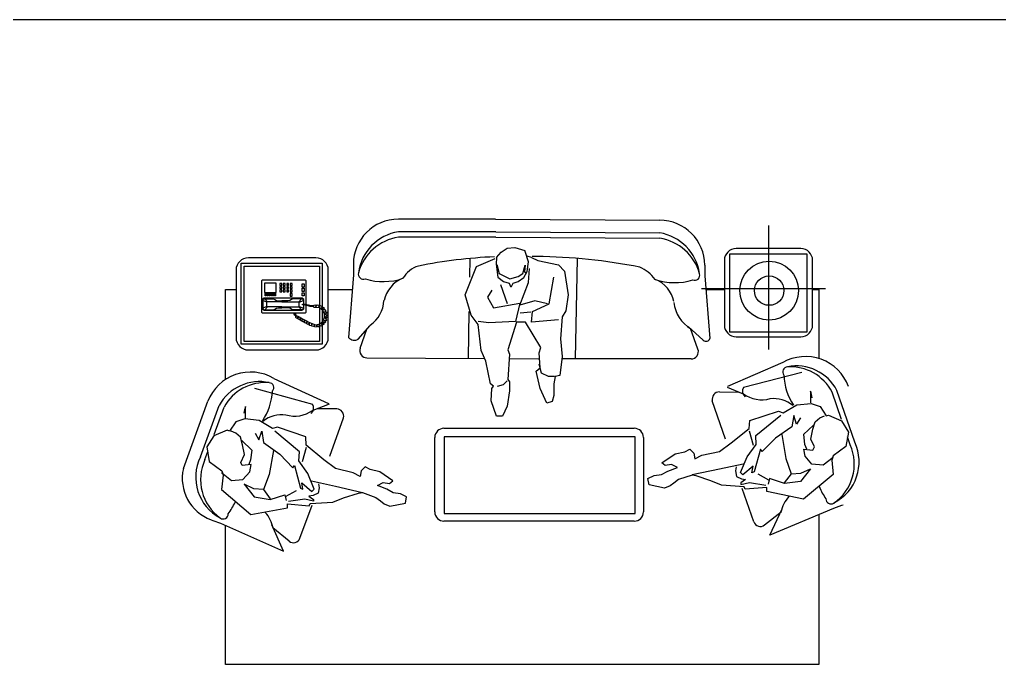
# Model space of a CAD drawing. Header units: millimetres. Extents: x -30782 to 40110, y 35885 to 73818.
# Drawn here: x 17106 to 22438, y 64124 to 67634 of the extents above; entities that cross this region are included whole.
import ezdxf

# ---------------------------------------------------------------- set-up
doc = ezdxf.new("R2010")
doc.units = ezdxf.units.MM
doc.layers.add('www.cad-blocks.net', color=7, linetype='Continuous')

# ---------------------------------------------------------------- blocks, each defined once
blk = doc.blocks.new('A$C64755A81')
for p, q in [((1705.4, 2423.4), (1176, 2423.1)), ((1705.4, 2423.4), (2597.9, 2417.4)), ((3190.4, 2388.9), (3190.4, 1714.2)), ((3366, 2263.3), (3014, 2263.3)), ((727.5, 2213.1), (359.7, 2213.1)), ((2950, 2199.3), (2950, 1847.3)), ((2978, 2232.3), (2978, 1809.9)), ((3400.4, 2232.3), (2978, 2232.3)), ((3400.4, 1809.9), (3400.4, 2232.3)), ((3430, 1847.3), (3430, 2199.3)), ((292.8, 2146.2), (292.8, 1778.4)), ((794.4, 1778.4), (794.4, 2146.2)), ((931.1, 2178), (931.1, 2168.2)), ((931.1, 2168.2), (931.1, 2120.3)), ((2843, 2172.5), (2843, 2162.7)), ((2843, 2162.7), (2843, 2114.8)), ((931.1, 2120.3), (905.4, 1779.5)), ((2843, 2114.8), (2871.7, 1774)), ((235.2, 1550.9), (235.2, 2039.9, 30000)), ((235.2, 2039.9, 30000), (292.8, 2039.9, 30000)), ((794.4, 2039.9), (925.1, 2039.9, 1468.3)), ((3499.8, 2043.5), (2825, 2043.5)), ((2849.3, 2039.9, 23344), (2950, 2039.9, 24216.4)), ((3430, 2039.9), (3464.8, 2039.9, 30000)), ((3464.8, 2039.9, 30000), (3464.8, 1664.6)), ((957.5, 1770.4), (1022.3, 1844.6)), ((968.2, 1720.6), (1005, 1824.8)), ((1003.2, 1819.6), (1001.7, 1821)), ((2835.3, 1764.9), (2752.1, 1839.1)), ((2806.3, 1715.1), (2766.5, 1827.7)), ((2796.3, 1799.7), (2795.6, 1799.1)), ((2978, 1809.9), (3400.4, 1809.9)), ((3014, 1783.3), (3366, 1783.3)), ((359.7, 1711.5), (727.5, 1711.5)), ((1005.2, 1668.4), (1642.2, 1664.8)), ((2769.4, 1662.8), (2068.8, 1662.5)), ((3268.1, 1643.4), (2967.5, 1511.7)), ((498.1, 1556.8), (796.3, 1419.6)), ((2964.6, 1508.5), (3052.1, 1472.7)), ((2922.7, 1483.3), (3028.7, 1482.3)), ((5.8, 1065.6), (138.8, 1432.4)), ((799.2, 1416.3), (711, 1382.1)), ((840.6, 1390.4), (734.6, 1391.3)), ((2956.2, 1225.6), (2884.3, 1435)), ((802.4, 1133.3), (878.1, 1341.4)), ((1424.2, 1285.1), (2459.8, 1285.1)), ((1374.2, 830.1), (1374.2, 1235.1)), ((2509.8, 1235.1), (2509.8, 830.1)), ((3109.9, 776.1), (3047.7, 957.9)), ((640.5, 686.7), (706, 867.3)), ((3586.7, 864.3), (3543.3, 849.4)), ((3595.6, 867.4), (3586.7, 864.3)), ((3168.9, 758.8), (3258.7, 829.9)), ((3543.3, 849.4), (3198, 704.2)), ((3198, 704.2), (3264.6, 846.5)), ((3253.9, 826), (3255.7, 825.2)), ((3464.8, 816.4, 30000), (3464.8, 0, 30000)), ((156.6, 786.7), (165.4, 783.5)), ((165.4, 783.5), (208.6, 767.9)), ((208.6, 767.9), (551.2, 616.4)), ((235.2, 0, 30000), (235.2, 756.1, 30000)), ((551.2, 616.4), (487.1, 759.9)), ((2459.8, 780.1), (1424.2, 780.1)), ((581.3, 670.4), (492.7, 743.2)), ((497.5, 739.2), (495.7, 738.4)), ((3464.8, 0, 30000), (235.2, 0, 30000))]:
    blk.add_line(p, q)
at = {"linetype": 'Continuous'}
for p, q in [((1705.5, 2354.8), (1176.1, 2354.5)), ((1705.5, 2354.8), (2597.9, 2348.8)), ((2140.1, 1662.5), (2151.1, 2209.2)), ((320.6, 2183.8), (762, 2183.8)), ((320.6, 1742.4), (320.6, 2183.8)), ((336.2, 2168.1), (746.3, 2168.1)), ((336.2, 1758.1), (336.2, 2168.1)), ((746.3, 2168.1), (746.3, 1758.1)), ((762, 2183.8), (762, 1742.4)), ((762, 1742.4), (320.6, 1742.4)), ((746.3, 1758.1), (336.2, 1758.1)), ((3371.9, 1589), (3054.4, 1506.6)), ((393.4, 1504.2), (709.3, 1416.1)), ((3659.6, 1209), (3562.8, 1491.2)), ((98.8, 1129.5), (200.7, 1409.9)), ((2465.4, 1239.4), (1424.6, 1239.4)), ((1424.6, 1239.4), (1424.6, 1070.8)), ((2465.4, 820.8), (2465.4, 1239.4)), ((1424.6, 1070.8), (1424.6, 820.8)), ((1424.6, 820.8), (2465.4, 820.8)), ((2465.4, 820.8), (2465.4, 822))]:
    blk.add_line(p, q, dxfattribs=at)
at = {"linetype": 'ByBlock'}
for p, q in [((1705.5, 2325.4), (1176.1, 2325.1)), ((1705.5, 2325.4), (2597.9, 2319.4)), ((1710, 2215.4), (1734.9, 2244.4)), ((1734.9, 2244.4), (1768.1, 2265.2)), ((1768.1, 2265.2), (1809.7, 2269.3)), ((1809.7, 2269.3), (1863.7, 2252.7)), ((1884.4, 2190.6), (1863.7, 2252.7)), ((1564.5, 2107.1), (1566.1, 2209.3)), ((1601.9, 2165.6), (1703, 2209.4)), ((1710, 2215.4), (1707.6, 2178)), ((1876.4, 2138.1), (1884.4, 2190.6)), ((1901.1, 2215.4), (1877.5, 2221.8)), ((1901.1, 2215.4), (1934.3, 2198.8)), ((1934.3, 2198.8), (2046.5, 2173.9)), ((1539.6, 2011.9), (1601.9, 2165.6)), ((1707.6, 2178), (1717.9, 2107.3)), ((1712.2, 2177.1), (1724.7, 2127.3)), ((1853.4, 2127.3), (1865.9, 2172.9)), ((1858.2, 2106.1), (1876.4, 2138.1)), ((1865.9, 2172.9), (1861.9, 2136.3)), ((1861.9, 2136.3), (1870.7, 2131.3)), ((1884.4, 2078.4), (1889.7, 2154.4)), ((2046.5, 2173.9), (2079.7, 2140.6)), ((2079.7, 2140.6), (2100.5, 2011.9)), ((434.9, 2091.5), (431.5, 2088.1)), ((431.5, 2088.1), (431.5, 1916.9)), ((671.1, 2091.5), (434.9, 2091.5)), ((674.5, 2088.1), (671.1, 2091.5)), ((674.5, 1959.8), (674.5, 2088.1)), ((1717.9, 2107.3), (1748.7, 2083.3)), ((1724.7, 2127.3), (1782.8, 2098.2)), ((1748.7, 2083.3), (1778.3, 2074.2)), ((1782.8, 2098.2), (1828.5, 2110.7)), ((1801.2, 2075.3), (1827.4, 2083.3)), ((1827.4, 2083.3), (1858.2, 2106.1)), ((1828.5, 2110.7), (1853.4, 2127.3)), ((1996.6, 1962.1), (2021.5, 2107.4)), ((510.2, 2074.4), (446.9, 2074.4)), ((446.9, 2074.4), (446.9, 2024.8)), ((510.2, 2024.8), (510.2, 2074.4)), ((530.8, 2072.7), (530.8, 2062.4)), ((541, 2072.7), (530.8, 2072.7)), ((530.8, 2062.4), (541, 2062.4)), ((530.8, 2055.6), (530.8, 2045.3)), ((541, 2055.6), (530.8, 2055.6)), ((530.8, 2045.3), (541, 2045.3)), ((541, 2038.5), (530.8, 2038.5)), ((530.8, 2038.5), (530.8, 2028.2)), ((530.8, 2028.2), (541, 2028.2)), ((541, 2062.4), (541, 2072.7)), ((541, 2045.3), (541, 2055.6)), ((541, 2028.2), (541, 2038.5)), ((549.6, 2072.7), (549.6, 2062.4)), ((559.9, 2072.7), (549.6, 2072.7)), ((549.6, 2062.4), (559.9, 2062.4)), ((549.6, 2055.6), (549.6, 2045.3)), ((559.9, 2055.6), (549.6, 2055.6)), ((549.6, 2045.3), (559.9, 2045.3)), ((549.6, 2038.5), (549.6, 2028.2)), ((559.9, 2038.5), (549.6, 2038.5)), ((549.6, 2028.2), (559.9, 2028.2)), ((559.9, 2062.4), (559.9, 2072.7)), ((559.9, 2045.3), (559.9, 2055.6)), ((559.9, 2028.2), (559.9, 2038.5)), ((568.4, 2072.7), (568.4, 2062.4)), ((578.7, 2072.7), (568.4, 2072.7)), ((568.4, 2062.4), (578.7, 2062.4)), ((568.4, 2055.6), (568.4, 2045.3)), ((578.7, 2055.6), (568.4, 2055.6)), ((568.4, 2045.3), (578.7, 2045.3)), ((578.7, 2038.5), (568.4, 2038.5)), ((568.4, 2038.5), (568.4, 2028.2)), ((568.4, 2028.2), (578.7, 2028.2)), ((578.7, 2062.4), (578.7, 2072.7)), ((578.7, 2045.3), (578.7, 2055.6)), ((578.7, 2028.2), (578.7, 2038.5)), ((587.3, 2072.7), (587.3, 2062.4)), ((597.5, 2072.7), (587.3, 2072.7)), ((587.3, 2062.4), (597.5, 2062.4)), ((587.3, 2055.6), (587.3, 2045.3)), ((597.5, 2055.6), (587.3, 2055.6)), ((587.3, 2045.3), (597.5, 2045.3)), ((587.3, 2038.5), (587.3, 2028.2)), ((597.5, 2038.5), (587.3, 2038.5)), ((587.3, 2028.2), (597.5, 2028.2)), ((597.5, 2062.4), (597.5, 2072.7)), ((597.5, 2045.3), (597.5, 2055.6)), ((597.5, 2028.2), (597.5, 2038.5)), ((652.3, 2071), (662.6, 2071)), ((652.3, 2053.9), (652.3, 2071)), ((662.6, 2053.9), (652.3, 2053.9)), ((652.3, 2047), (662.6, 2047)), ((652.3, 2029.9), (652.3, 2047)), ((662.6, 2029.9), (652.3, 2029.9)), ((662.6, 2071), (662.6, 2053.9)), ((662.6, 2047), (662.6, 2029.9)), ((1685, 2036.9), (1660.1, 1999.5)), ((1731.9, 2068.2), (1768.8, 1964.8)), ((1778.3, 2074.2), (1786.3, 2057)), ((1786.3, 2057), (1792, 2057)), ((1792, 2057), (1801.2, 2075.3)), ((1837, 1955.6), (1884.4, 2078.4)), ((445.2, 1994), (436.6, 1987.1)), ((436.6, 1987.1), (436.6, 1935.8)), ((438.4, 1980.3), (441.8, 1987.1)), ((438.4, 1980.3), (438.4, 1939.2)), ((460.6, 1971.7), (438.4, 1980.3)), ((441.8, 1987.1), (448.6, 1988.8)), ((652.3, 1994), (445.2, 1994)), ((446.9, 2024.8), (510.2, 2024.8)), ((448.6, 1988.8), (494.8, 1988.8)), ((448.6, 1988.8), (464, 1973.4)), ((450.3, 2019.6), (455.5, 2019.6)), ((450.3, 2005.9), (450.3, 2019.6)), ((455.5, 2005.9), (450.3, 2005.9)), ((455.5, 2019.6), (455.5, 2005.9)), ((460.6, 2005.9), (460.6, 2019.6)), ((460.6, 2019.6), (465.7, 2019.6)), ((465.7, 2005.9), (460.6, 2005.9)), ((464, 1973.4), (460.6, 1971.7)), ((541, 1973.4), (464, 1973.4)), ((465.7, 2019.6), (465.7, 2005.9)), ((470.9, 2005.9), (470.9, 2019.6)), ((470.9, 2019.6), (476, 2019.6)), ((476, 2005.9), (470.9, 2005.9)), ((476, 2019.6), (476, 2005.9)), ((481.1, 2005.9), (481.1, 2019.6)), ((481.1, 2019.6), (486.3, 2019.6)), ((486.3, 2005.9), (481.1, 2005.9)), ((486.3, 2019.6), (486.3, 2005.9)), ((491.4, 2005.9), (491.4, 2019.6)), ((491.4, 2019.6), (496.5, 2019.6)), ((496.5, 2005.9), (491.4, 2005.9)), ((494.8, 1988.8), (503.4, 1985.4)), ((496.5, 2019.6), (496.5, 2005.9)), ((501.7, 2005.9), (501.7, 2019.6)), ((501.7, 2019.6), (506.8, 2019.6)), ((506.8, 2005.9), (501.7, 2005.9)), ((503.4, 1985.4), (511.9, 1980.3)), ((506.8, 2019.6), (506.8, 2005.9)), ((511.9, 1980.3), (523.9, 1978.6)), ((523.9, 1978.6), (541, 1978.6)), ((573.6, 1978.6), (541, 1978.6)), ((541, 1973.4), (633.5, 1973.4)), ((585.5, 1980.3), (573.6, 1978.6)), ((594.1, 1985.4), (585.5, 1980.3)), ((597.5, 2017.9), (587.3, 2017.9)), ((587.3, 2017.9), (587.3, 2004.2)), ((587.3, 2004.2), (597.5, 2004.2)), ((602.7, 1988.8), (594.1, 1985.4)), ((597.5, 2004.2), (597.5, 2017.9)), ((648.9, 1988.8), (602.7, 1988.8)), ((648.9, 1988.8), (633.5, 1973.4)), ((633.5, 1973.4), (636.9, 1971.7)), ((636.9, 1971.7), (659.1, 1980.3)), ((655.7, 1987.1), (648.9, 1988.8)), ((652.3, 2005.9), (652.3, 2023.1)), ((652.3, 2023.1), (662.6, 2023.1)), ((662.6, 2005.9), (652.3, 2005.9)), ((660.8, 1985.4), (652.3, 1994)), ((659.1, 1980.3), (655.7, 1987.1)), ((659.1, 1980.3), (659.1, 1961.4)), ((660.8, 1961.3), (660.8, 1985.4)), ((662.6, 2023.1), (662.6, 2005.9)), ((1572.9, 1899.9), (1539.6, 2011.9)), ((1660.1, 1999.5), (1693.3, 1941.4)), ((1917.7, 1978.7), (1837, 1955.6)), ((1988.3, 1962.1), (1917.7, 1978.7)), ((2100.5, 2011.9), (2088, 1924.8)), ((436.6, 1935.8), (445.2, 1927.2)), ((460.6, 1947.7), (438.4, 1939.2)), ((438.4, 1939.2), (441.8, 1932.3)), ((441.8, 1932.3), (448.6, 1930.6)), ((445.2, 1927.2), (650.6, 1927.2)), ((448.6, 1930.6), (464, 1946)), ((448.6, 1930.6), (494.8, 1930.6)), ((460.6, 1947.7), (460.6, 1971.7)), ((464, 1946), (460.6, 1947.7)), ((541, 1946), (464, 1946)), ((494.8, 1930.6), (503.4, 1934.1)), ((503.4, 1934.1), (511.9, 1939.2)), ((511.9, 1939.2), (523.9, 1940.9)), ((523.9, 1940.9), (541, 1940.9)), ((541, 1946), (633.5, 1946)), ((573.6, 1940.9), (541, 1940.9)), ((585.5, 1939.2), (573.6, 1940.9)), ((594.1, 1934.1), (585.5, 1939.2)), ((602.7, 1930.6), (594.1, 1934.1)), ((648.9, 1930.6), (602.7, 1930.6)), ((633.5, 1946), (636.9, 1947.7)), ((648.9, 1930.6), (633.5, 1946)), ((636.9, 1947.7), (636.9, 1971.7)), ((636.9, 1947.7), (659.1, 1939.2)), ((655.7, 1932.3), (648.9, 1930.6)), ((650.6, 1927.2), (660.8, 1935.8)), ((654, 1961.4), (668.8, 1961.2)), ((654, 1956.3), (654, 1961.4)), ((667.7, 1955.3), (654, 1956.3)), ((659.1, 1939.2), (655.7, 1932.3)), ((659.1, 1955.9), (659.1, 1939.2)), ((660.8, 1935.8), (660.8, 1955.8)), ((678.8, 1952.9), (667.7, 1955.3)), ((668.8, 1961.2), (686.1, 1957)), ((674.5, 1916.9), (674.5, 1953.8)), ((695.1, 1948.7), (678.8, 1952.9)), ((686.1, 1957), (702.4, 1952.9)), ((703.4, 1947.7), (695.1, 1948.7)), ((702.4, 1952.9), (711.4, 1953.2)), ((712.4, 1948), (703.4, 1947.7)), ((711.4, 1953.2), (713.5, 1952.2)), ((716.9, 1941.8), (712.4, 1948)), ((713.5, 1952.2), (717.3, 1956)), ((724.9, 1943.2), (716.9, 1941.8)), ((717.3, 1956), (725.6, 1956.7)), ((746.7, 1941.5), (724.9, 1943.2)), ((725.6, 1956.7), (727.3, 1946.7)), ((727.3, 1946.7), (733.2, 1956.4)), ((733.2, 1956.4), (742.6, 1955.7)), ((742.6, 1955.7), (743.6, 1944.6)), ((743.6, 1944.6), (751.2, 1954.3)), ((763.4, 1928.3), (746.7, 1941.5)), ((751.2, 1954.3), (759.2, 1949.8)), ((759.2, 1949.8), (757.1, 1939.4)), ((757.1, 1939.4), (766.8, 1944.2)), ((773.1, 1909.9), (763.4, 1928.3)), ((766.8, 1944.2), (773.1, 1939)), ((773.1, 1939), (767.2, 1931.1)), ((767.2, 1931.1), (776.5, 1932.5)), ((780.7, 1925.9), (773.8, 1917.6)), ((776.5, 1932.5), (780.7, 1925.9)), ((1557.7, 1665.3), (1561.6, 1920.1)), ((1693.3, 1941.4), (1836.3, 1965.3)), ((1836.3, 1965.3), (1813.8, 1866.6)), ((1901.1, 1862.5), (1905.2, 1920.6)), ((1905.2, 1920.6), (1996.6, 1962.1)), ((2088, 1924.8), (2067.2, 1891.6)), ((431.5, 1916.9), (434.9, 1913.5)), ((434.9, 1913.5), (671.1, 1913.5)), ((608.8, 1904.1), (607.8, 1913.5)), ((611.2, 1899.9), (608.8, 1904.1)), ((617.8, 1895), (611.2, 1899.9)), ((612.9, 1913.5), (614.3, 1907.2)), ((614.3, 1907.2), (617.1, 1903.4)), ((617.1, 1903.4), (620.2, 1898.9)), ((618.2, 1888.8), (617.8, 1895)), ((619.2, 1885), (618.2, 1888.8)), ((623, 1883.6), (619.2, 1885)), ((620.2, 1898.9), (622.3, 1896.8)), ((622.3, 1893.3), (625.8, 1897.5)), ((622.3, 1896.8), (622.3, 1893.3)), ((632, 1889.2), (623, 1883.6)), ((625.8, 1897.5), (636.2, 1891.2)), ((629.3, 1880.2), (632, 1889.2)), ((634.5, 1877.4), (629.3, 1880.2)), ((644.5, 1882.9), (634.5, 1877.4)), ((636.2, 1891.2), (654.9, 1880.2)), ((641.4, 1872.9), (644.5, 1882.9)), ((646.9, 1870.1), (641.4, 1872.9)), ((654.9, 1877.4), (646.9, 1870.1)), ((650.7, 1868), (654.9, 1877.4)), ((658.4, 1864.6), (650.7, 1868)), ((654.9, 1880.2), (669.1, 1872.9)), ((666.3, 1870.8), (658.4, 1864.6)), ((663.2, 1861.4), (666.3, 1870.8)), ((669.1, 1872.9), (669.8, 1870.5)), ((669.8, 1870.5), (672.6, 1871.5)), ((671.1, 1913.5), (674.5, 1916.9)), ((672.6, 1871.5), (692.7, 1860.4)), ((751.2, 1853.8), (766.1, 1869.1)), ((766.1, 1869.1), (774.8, 1889.2)), ((782.1, 1870.1), (771.7, 1871.1)), ((771.7, 1871.1), (780.7, 1863.9)), ((774.8, 1889.2), (773.1, 1909.9)), ((773.8, 1917.6), (785.2, 1918.6)), ((787.3, 1911.3), (777.9, 1906.8)), ((777.9, 1906.8), (787.3, 1902.7)), ((788, 1896.8), (777.9, 1894.4)), ((777.9, 1894.4), (789, 1890.5)), ((787.3, 1884), (777.9, 1883.6)), ((777.9, 1883.6), (784.9, 1875.7)), ((784.9, 1875.7), (782.1, 1870.1)), ((785.2, 1918.6), (787.3, 1911.3)), ((787.3, 1902.7), (788, 1896.8)), ((789, 1890.5), (787.3, 1884)), ((1610.3, 1850), (1572.9, 1899.9)), ((1668.4, 1858.3), (1610.3, 1866.6)), ((1813.8, 1866.6), (1668.4, 1858.3)), ((1896.9, 1916.5), (1838.7, 1912.3)), ((2046.5, 1874.9), (1901.1, 1862.5)), ((2067.2, 1891.6), (2058.9, 1771.2)), ((670.5, 1857.6), (663.2, 1861.4)), ((679.9, 1862.8), (670.5, 1857.6)), ((677.1, 1853.1), (679.9, 1862.8)), ((682.6, 1849.3), (677.1, 1853.1)), ((692.7, 1855.6), (682.6, 1849.3)), ((691.6, 1845.2), (692.7, 1855.6)), ((702, 1842.1), (691.6, 1845.2)), ((692.7, 1860.4), (725.3, 1849)), ((705.8, 1852.1), (702, 1842.1)), ((705.5, 1841), (705.8, 1852.1)), ((713.5, 1838.6), (705.5, 1841)), ((720.4, 1845.9), (713.5, 1838.6)), ((720.4, 1836.5), (720.4, 1845.9)), ((729.1, 1834.8), (720.4, 1836.5)), ((725.3, 1849), (751.2, 1853.8)), ((732.2, 1845.5), (729.1, 1834.8)), ((737.4, 1836.5), (732.2, 1845.5)), ((744.3, 1837.9), (737.4, 1836.5)), ((753.3, 1840.3), (744, 1848.6)), ((744, 1848.6), (744.3, 1837.9)), ((760.3, 1843.1), (753.3, 1840.3)), ((766.5, 1848.3), (757.1, 1853.1)), ((757.1, 1853.1), (760.3, 1843.1)), ((775.9, 1858.3), (766.5, 1862.5)), ((766.5, 1862.5), (770.7, 1852.8)), ((770.7, 1852.8), (766.5, 1848.3)), ((780.7, 1863.9), (775.9, 1858.3)), ((1626.9, 1708.9), (1610.3, 1850)), ((1818, 1862.5), (1772.3, 1713)), ((1867.8, 1862.5), (1818, 1862.5)), ((1950.9, 1725.5), (1867.8, 1862.5)), ((2058.9, 1771.2), (2067.2, 1675.7)), ((1651.8, 1650.8), (1626.9, 1708.9)), ((1772.3, 1713), (1780.6, 1688.1)), ((1942.6, 1696.4), (1950.9, 1725.5)), ((1780.6, 1688.1), (1772.3, 1551.1)), ((1776.9, 1664.1), (1938.2, 1663.2)), ((1946.8, 1613.4), (1942.6, 1696.4)), ((2067.2, 1675.7), (2054.8, 1571.9)), ((1676.7, 1526.2), (1651.8, 1650.8)), ((1926, 1596.8), (1946.8, 1613.4)), ((1955.1, 1584.3), (1942.6, 1634.2)), ((1772.3, 1551.1), (1780.6, 1538.7)), ((1946.8, 1501.3), (1926, 1596.8)), ((1992.5, 1567.7), (1955.1, 1584.3)), ((2025.7, 1567.7), (1992.5, 1567.7)), ((2029.8, 1567.7), (2021.5, 1526.2)), ((2054.8, 1571.9), (2029.8, 1567.7)), ((1693.3, 1513.8), (1676.7, 1526.2)), ((1680.9, 1434.9), (1685, 1501.3)), ((1685, 1501.3), (1693.3, 1513.8)), ((1745.7, 1521.2), (1713.5, 1512.2)), ((1767.2, 1542.7), (1745.7, 1521.2)), ((1780.6, 1538.7), (1780.6, 1488.9)), ((1984.2, 1422.4), (1946.8, 1501.3)), ((2021.5, 1526.2), (2021.5, 1464)), ((1780.6, 1488.9), (1768.1, 1405.8)), ((2021.5, 1464), (2013.2, 1430.7)), ((3587.5, 1332.6), (3536.1, 1482.1)), ((173.2, 1251.8), (227.2, 1400.3)), ((1710, 1351.9), (1680.9, 1434.9)), ((1768.1, 1405.8), (1743.2, 1351.9)), ((2013.2, 1430.7), (1984.2, 1422.4)), ((3270.4, 1369.9, -3000), (3343.4, 1412.2, -3000)), ((3343.4, 1412.2, -3000), (3422, 1419.5, -3000)), ((3422, 1419.5, -3000), (3470.9, 1403.9, -3000)), ((3470.9, 1403.9, -3000), (3503.5, 1352.4, -3000)), ((340.2, 1335.7, -3000), (291, 1320.9, -3000)), ((418.7, 1326.9, -3000), (340.2, 1335.7, -3000)), ((1743.2, 1351.9), (1710, 1351.9)), ((3087.9, 1327.8, -3000), (3243.8, 1377.6, -3000)), ((3121.7, 1245.7, -3000), (3257.8, 1356.2, -3000)), ((3243.8, 1377.6, -3000), (3270.4, 1369.9, -3000)), ((3328, 1354.5, -3000), (3317.2, 1292.7, -3000)), ((3343, 1306.8, -3000), (3328, 1354.5, -3000)), ((3363.6, 1342.7, -3000), (3343, 1306.8, -3000)), ((3443.4, 1319.4, -3000), (3468.8, 1342.3, -3000)), ((3468.8, 1342.3, -3000), (3494.8, 1352.1, -3000)), ((3503.5, 1352.4, -3000), (3516.5, 1357.3, -3000)), ((3516.5, 1357.3, -3000), (3587.9, 1324.9, -3000)), ((291, 1320.9, -3000), (257.5, 1270.1, -3000)), ((490.8, 1283.3, -3000), (418.7, 1326.9, -3000)), ((517.6, 1290.6, -3000), (490.8, 1283.3, -3000)), ((672.6, 1237.9, -3000), (517.6, 1290.6, -3000)), ((2987.3, 1205.5, -3000), (3085.2, 1283.8, -3000)), ((3085.2, 1283.8, -3000), (3087.9, 1327.8, -3000)), ((3317.2, 1292.7, -3000), (3227.5, 1232.2, -3000)), ((3435.3, 1301.6, -3000), (3380.2, 1251.2, -3000)), ((3431.8, 1279.5, -3000), (3443.4, 1319.4, -3000)), ((3587.9, 1324.9, -3000), (3625.3, 1264.9, -3000)), ((172.6, 1244.1, -3000), (134.2, 1184.8, -3000)), ((244.6, 1275.2, -3000), (172.6, 1244.1, -3000)), ((257.5, 1270.1, -3000), (244.6, 1275.2, -3000)), ((292, 1259.4, -3000), (266.2, 1269.6, -3000)), ((317, 1236, -3000), (292, 1259.4, -3000)), ((327.9, 1195.8, -3000), (317, 1236, -3000)), ((397.2, 1257.8, -3000), (417.1, 1221.6, -3000)), ((417.1, 1221.6, -3000), (433, 1269, -3000)), ((433, 1269, -3000), (442.6, 1206.9, -3000)), ((637.3, 1156.4, -3000), (503.2, 1269.4, -3000)), ((674.5, 1193.9, -3000), (672.6, 1237.9, -3000)), ((3085.7, 1270.7, -3000), (3106.2, 1192.5, -3000)), ((3123.5, 1197.5, -3000), (3121.7, 1245.7, -3000)), ((3227.5, 1232.2, -3000), (3155.7, 1159.3, -3000)), ((3261.8, 1251.1, -3000), (3284.3, 1120.3, -3000)), ((3380.2, 1251.2, -3000), (3386.6, 1198.8, -3000)), ((3420.6, 1226.4, -3000), (3431.8, 1279.5, -3000)), ((3439.8, 1183.3, -3000), (3420.6, 1226.4, -3000)), ((3625.3, 1264.9, -3000), (3610.8, 1185.4, -3000)), ((3634.7, 1194.7), (3619.4, 1239.3)), ((134.2, 1184.8, -3000), (147.2, 1105, -3000)), ((324.8, 1218, -3000), (378.9, 1166.6, -3000)), ((338.1, 1142.6, -3000), (327.9, 1195.8, -3000)), ((442.6, 1206.9, -3000), (531.3, 1144.9, -3000)), ((673.8, 1180.7, -3000), (651.8, 1102.9, -3000)), ((771, 1113.8, -3000), (674.5, 1193.9, -3000)), ((2923.3, 1159.2, -3000), (2987.3, 1205.5, -3000)), ((3073.5, 1129.8, -3000), (3123.5, 1197.5, -3000)), ((3386.6, 1198.8, -3000), (3396.4, 1172.8, -3000)), ((3431.7, 1165.4, -3000), (3439.8, 1183.3, -3000)), ((3610.8, 1185.4, -3000), (3542.5, 1134.5, -3000)), ((123.5, 1114.7), (139.5, 1159)), ((318.1, 1099.8, -3000), (338.1, 1142.6, -3000)), ((378.9, 1166.6, -3000), (371.6, 1114.3, -3000)), ((497.3, 1164.3, -3000), (472.4, 1034, -3000)), ((531.3, 1144.9, -3000), (601.7, 1070.6, -3000)), ((634.6, 1108.3, -3000), (637.3, 1156.4, -3000)), ((2609.8, 1097.9, -3000), (2682.6, 1145.6, -3000)), ((2682.6, 1145.6, -3000), (2734.8, 1156.4, -3000)), ((2734.8, 1156.4, -3000), (2761.8, 1171.6, -3000)), ((2761.8, 1171.6, -3000), (2783.3, 1149.4, -3000)), ((2783.3, 1149.4, -3000), (2788.9, 1118.9, -3000)), ((2788.9, 1118.9, -3000), (2827.6, 1138, -3000)), ((2827.6, 1138, -3000), (2923.3, 1159.2, -3000)), ((3037.3, 1045, -3000), (3073.5, 1129.8, -3000)), ((3146.4, 1172.1, -3000), (3111.7, 1047.9, -3000)), ((3155.7, 1159.3, -3000), (3146.4, 1172.1, -3000)), ((3284.3, 1120.3, -3000), (3313.8, 1038, -3000)), ((3389.1, 1133, -3000), (3383.2, 1172.3, -3000)), ((3383.2, 1172.3, -3000), (3431.7, 1165.4, -3000)), ((3425.8, 1090.6, -3000), (3389.1, 1133, -3000)), ((3542.9, 1125.7, -3000), (3487.4, 1084.1, -3000)), ((3542.5, 1134.5, -3000), (3534.6, 1112.3, -3000)), ((147.2, 1105, -3000), (214.5, 1052.9, -3000)), ((325.9, 1081.8, -3000), (318.1, 1099.8, -3000)), ((374.5, 1087.8, -3000), (325.9, 1081.8, -3000)), ((371.6, 1114.3, -3000), (361.3, 1088.5, -3000)), ((367.9, 1048.6, -3000), (374.5, 1087.8, -3000)), ((601.7, 1070.6, -3000), (611.2, 1083.3, -3000)), ((611.2, 1083.3, -3000), (643.7, 958.4, -3000)), ((683.4, 1039.7, -3000), (634.6, 1108.3, -3000)), ((834.1, 1066.3, -3000), (771, 1113.8, -3000)), ((995.8, 1075.8, -3000), (973.9, 1054, -3000)), ((1022.5, 1060.1, -3000), (995.8, 1075.8, -3000)), ((2628, 1082.1, -3000), (2609.8, 1097.9, -3000)), ((2662.9, 1087.8, -3000), (2628, 1082.1, -3000)), ((2642.3, 1051.9, -3000), (2694.2, 1071.4, -3000)), ((2694.2, 1071.4, -3000), (2662.9, 1087.8, -3000)), ((3053.1, 1089.5, -3000), (2922.6, 1062.6, -3000)), ((3014.2, 1074.9, -3000), (3010.6, 1052.8, -3000)), ((3106.1, 1078.4, -3000), (3050.9, 1032.4, -3000)), ((3098.7, 1043, -3000), (3106.1, 1078.4, -3000)), ((3487.4, 1084.1, -3000), (3425.8, 1090.6, -3000)), ((3534.6, 1112.3, -3000), (3542, 1033.6, -3000)), ((222, 1030.5, -3000), (213.2, 952, -3000)), ((214, 1044.1, -3000), (268.7, 1001.5, -3000)), ((214.5, 1052.9, -3000), (222, 1030.5, -3000)), ((330.4, 1006.8, -3000), (367.9, 1048.6, -3000)), ((472.4, 1034, -3000), (441.5, 952.3, -3000)), ((718.1, 954.3, -3000), (683.4, 1039.7, -3000)), ((929.4, 1043.4, -3000), (834.1, 1066.3, -3000)), ((967.8, 1023.6, -3000), (929.4, 1043.4, -3000)), ((973.9, 1054, -3000), (967.8, 1023.6, -3000)), ((1074.5, 1048.4, -3000), (1022.5, 1060.1, -3000)), ((1146.4, 999.4, -3000), (1074.5, 1048.4, -3000)), ((2534.2, 1012.7, -3000), (2567.5, 1028.1, -3000)), ((2567.5, 1028.1, -3000), (2607.9, 1033, -3000)), ((2607.9, 1033, -3000), (2642.3, 1051.9, -3000)), ((2774.7, 1030.6, -3000), (2701.1, 1005.9, -3000)), ((2922.6, 1062.6, -3000), (2774.6, 1031.6, -3000)), ((2796.7, 1027.1, -3000), (2774.7, 1030.6, -3000)), ((2876.7, 999.4, -3000), (2796.7, 1027.1, -3000)), ((3010.6, 1052.8, -3000), (3016.2, 1022.3, -3000)), ((3016.2, 1022.3, -3000), (3043, 1010.1, -3000)), ((3050.9, 1032.4, -3000), (3037.3, 1045, -3000)), ((3111.7, 1047.9, -3000), (3098.7, 1043, -3000)), ((3192.4, 1002.7, -3000), (3134.1, 1035.6, -3000)), ((3313.8, 1038, -3000), (3276.2, 988.3, -3000)), ((3313.8, 1038, -3000), (3366.3, 1040, -3000)), ((3418.1, 1063.9, -3000), (3363.6, 996, -3000)), ((3366.3, 1040, -3000), (3418.1, 1063.9, -3000)), ((3542, 1033.6, -3000), (3380.4, 900.1, -3000)), ((268.7, 1001.5, -3000), (330.4, 1006.8, -3000)), ((389, 955.2, -3000), (337.7, 980.1, -3000)), ((337.7, 980.1, -3000), (390.9, 911.2, -3000)), ((656.6, 953.3, -3000), (649.8, 988.8, -3000)), ((649.8, 988.8, -3000), (704.2, 941.9, -3000)), ((703, 999, -3000), (833.1, 969.7, -3000)), ((744.8, 961.5, -3000), (738.7, 931.1, -3000)), ((741.7, 983.7, -3000), (744.8, 961.5, -3000)), ((833.1, 969.7, -3000), (980.4, 936, -3000)), ((1061.6, 974.4, -3000), (1093.2, 990.2, -3000)), ((1113.1, 954, -3000), (1061.6, 974.4, -3000)), ((1093.2, 990.2, -3000), (1127.9, 983.9, -3000)), ((1127.9, 983.9, -3000), (1146.4, 999.4, -3000)), ((2539.9, 977.8, -3000), (2534.2, 1012.7, -3000)), ((2623.9, 959, -3000), (2539.9, 977.8, -3000)), ((2655.2, 972.4, -3000), (2623.9, 959, -3000)), ((2675.5, 987.3, -3000), (2655.2, 972.4, -3000)), ((2701.1, 1005.9, -3000), (2675.5, 987.3, -3000)), ((2934.7, 975.3, -3000), (2876.7, 999.4, -3000)), ((3057.8, 966.8, -3000), (2934.7, 975.3, -3000)), ((3065, 1006.6, -3000), (3039.4, 988.1, -3000)), ((3039.4, 988.1, -3000), (3039.8, 979.3, -3000)), ((3039.8, 979.3, -3000), (3087.6, 989.9, -3000)), ((3043, 1010.1, -3000), (3065, 1006.6, -3000)), ((3062.7, 953.8, -3000), (3057.8, 966.8, -3000)), ((3180.7, 962.7, -3000), (3062.7, 953.8, -3000)), ((3087.6, 989.9, -3000), (3175.8, 975.7, -3000)), ((3181.6, 940.8, -3000), (3180.7, 962.7, -3000)), ((3196.4, 1011.6, -3000), (3188.8, 980.6, -3000)), ((3276.4, 983.9, -3000), (3196.4, 1011.6, -3000)), ((3363.6, 996, -3000), (3276.4, 983.9, -3000)), ((213.2, 952, -3000), (372.3, 815.6, -3000)), ((441.5, 952.3, -3000), (389, 955.2, -3000)), ((390.9, 911.2, -3000), (477.9, 897.5, -3000)), ((441.5, 952.3, -3000), (478.1, 901.9, -3000)), ((477.9, 897.5, -3000), (558.3, 923.7, -3000)), ((558.3, 923.7, -3000), (565.4, 892.6, -3000)), ((562.2, 914.7, -3000), (621.1, 946.5, -3000)), ((643.7, 958.4, -3000), (656.6, 953.3, -3000)), ((711.7, 919.5, -3000), (689.6, 916.3, -3000)), ((689.6, 916.3, -3000), (714.9, 897.3, -3000)), ((704.2, 941.9, -3000), (718.1, 954.3, -3000)), ((738.7, 931.1, -3000), (711.7, 919.5, -3000)), ((877.7, 905.7, -3000), (958.2, 931.9, -3000)), ((958.2, 931.9, -3000), (980.3, 935.1, -3000)), ((980.3, 935.1, -3000), (1053.5, 909, -3000)), ((1053.5, 909, -3000), (1078.7, 890, -3000)), ((1147.1, 934.5, -3000), (1113.1, 954, -3000)), ((1187.5, 928.8, -3000), (1147.1, 934.5, -3000)), ((1220.5, 912.8, -3000), (1187.5, 928.8, -3000)), ((1214.1, 878, -3000), (1220.5, 912.8, -3000)), ((3380.4, 900.1, -3000), (3181.6, 940.8, -3000)), ((571.9, 852.7, -3000), (573.1, 874.6, -3000)), ((573.1, 874.6, -3000), (691, 863.5, -3000)), ((666.7, 900, -3000), (578.3, 887.5, -3000)), ((714.4, 888.6, -3000), (666.7, 900, -3000)), ((691, 863.5, -3000), (696.1, 876.4, -3000)), ((696.1, 876.4, -3000), (819.4, 882.7, -3000)), ((714.9, 897.3, -3000), (714.4, 888.6, -3000)), ((819.4, 882.7, -3000), (877.7, 905.7, -3000)), ((1078.7, 890, -3000), (1098.8, 874.7, -3000)), ((1098.8, 874.7, -3000), (1129.8, 860.8, -3000)), ((1129.8, 860.8, -3000), (1214.1, 878, -3000)), ((372.3, 815.6, -3000), (571.9, 852.7, -3000))]:
    blk.add_line(p, q, dxfattribs=at)
for radius in [160, 80]:
    blk.add_circle((3193.6, 2034.4), radius)
for centre, radius, start, end in [((1176.1, 2178.1), 245, 90.0285, 180.0285), ((2598, 2172.4), 245, 0.0285, 90.0285), ((3014, 2199.3), 64, 90, 180), ((3366, 2199.3), 64, 0, 90), ((359.7, 2146.2), 66.9, 90, 180), ((727.5, 2146.2), 66.9, 0, 90), ((3014, 1847.3), 64, 180, 270), ((3366, 1847.3), 64, 270, 0), ((359.7, 1778.4), 66.9, 180, 270), ((727.5, 1778.4), 66.9, 270, 0), ((936.7, 1805), 40.4, 219.2018, 300.9323), ((2850.3, 1782), 22.8, 228.7218, 339.5691), ((1005.2, 1707.6), 39.2, 160.5571, 270.0285), ((2769.4, 1702), 39.2, 270.0285, 19.4998), ((3390.9, 1426.1), 249.6, 20.2585, 119.474), ((371.4, 1341.7), 249.6, 59.4851, 158.7006), ((2923.6, 1443.2), 40.2, 91.2886, 191.7032), ((838.9, 1350.3), 40.2, 347.2559, 87.6705), ((1424.2, 1235.1), 50, 90, 180), ((2459.8, 1235.1), 50, 0, 90), ((241.3, 1012.7), 241.3, 167.3264, 249.4571), ((1424.2, 830.1), 50, 180, 270), ((2459.8, 830.1), 50, 270, 0), ((3145.5, 788.3), 37.6, 198.8868, 308.3582), ((605.1, 699.5), 37.6, 230.6009, 340.0722)]:
    blk.add_arc(centre, radius, start, end)
at = {"linetype": 'Continuous'}
for centre, radius, start, end in [((1216.6, 2097.3), 260.4, 98.9603, 172.4073), ((2555.8, 2090.4), 261.8, 8.1984, 80.7478), ((1831, -599.6), 2821.3, 92.6798, 101.1636), ((1884.7, -970.4), 3190.8, 79.075, 89.2079), ((1327.1, 2029.7), 145, 106.9758, 150.3807), ((2408.8, 1975.8), 203.3, 36.0919, 66.6655), ((986.2, 2124.3), 28.4, 164.7663, 291.3189), ((1093.3, 2417.9), 334.4, 253.179, 288.7993), ((1259.4, 1948.6), 163.5, 110.9182, 168.9305), ((2514.9, 1942.8), 163.5, 11.1264, 69.1387), ((2680.6, 2412.2), 334.4, 251.2576, 286.878), ((2788, 2118.7), 28.4, 248.738, 15.2906), ((925.9, 1988.1), 171.5, 304.4085, 357.6103), ((2868.9, 1991.4), 194.5, 186.1869, 238.4724), ((3294.9, 1592.2), 27.3, 93.6247, 220.1773), ((3341.9, 1374.7), 249.8, 27.8186, 101.2656), ((3594.7, 1586), 320.9, 182.0373, 213.2108), ((419.5, 1289.4), 249.8, 77.6934, 151.1404), ((470.5, 1506), 27.3, 318.7818, 85.3344), ((3087.3, 1486.1), 38.8, 148.0602, 229.7907), ((170.6, 1505.3), 320.9, 325.7483, 356.9217), ((3152.5, 1604.8), 164.5, 233.2669, 286.4686), ((3220.1, 1289.6), 156.9, 49.1287, 97.7889), ((4131.3, 1448.8), 713, 176.9383, 182.0335), ((444.3, 762.8), 3061.8, 12.9769, 13.6787), ((3305.5, 625), 3061.8, 165.2804, 165.9822), ((-368.5, 1377.8), 713, 356.9256, 2.0208), ((676.1, 1396.2), 38.8, 309.1684, 30.8989), ((539.7, 1202.1), 156.9, 81.1702, 129.8304), ((613, 1516), 164.5, 252.4904, 305.6922), ((3431.9, 1102.7), 251.3, 297.0568, 25.0201), ((324.5, 1019.1), 251.3, 153.939, 241.9023), ((3762.9, 1089.2), 320.9, 202.63, 215.7363), ((3439.2, 787.7), 186.6, 137.7335, 167.3307), ((-6.7, 1011.6), 320.9, 323.2227, 336.3291), ((3529.7, 900.7), 27.3, 177.5964, 304.149), ((223.1, 818.9), 27.3, 234.8101, 1.3627), ((311.5, 704.2), 186.6, 11.6283, 41.2255)]:
    blk.add_arc(centre, radius, start, end, dxfattribs=at)
at = {"linetype": 'ByBlock'}
for centre, radius, start, end in [((1216.4, 2061.1), 267.1, 98.6827, 164.6575), ((2557.9, 2055.3), 267.1, 15.3994, 81.3742), ((1831, -599.6), 2821.3, 88.014, 88.5114), ((3308.8, 1363.6), 256.3, 27.5411, 93.5159), ((452.3, 1277.7), 256.3, 85.4432, 151.418), ((3400.7, 1090), 256.3, 304.2578, 24.118), ((355.5, 1005.8), 256.3, 154.8411, 234.7013)]:
    blk.add_arc(centre, radius, start, end, dxfattribs=at)
blk = doc.blocks.new('format')
at = {"color": 155, "true_color": 0x546d8e}
blk.add_line((-27052.7, 67633.8), (40110.2, 67633.8), dxfattribs=at)

msp = doc.modelspace()

# ---------------------------------------------------------------- block references
msp.add_blockref('A$C64755A81', (17990.9, 64124.3))
at = {"layer": 'www.cad-blocks.net'}
msp.add_blockref('format', (0, 0), dxfattribs=at)

doc.saveas('drawing.dxf')
